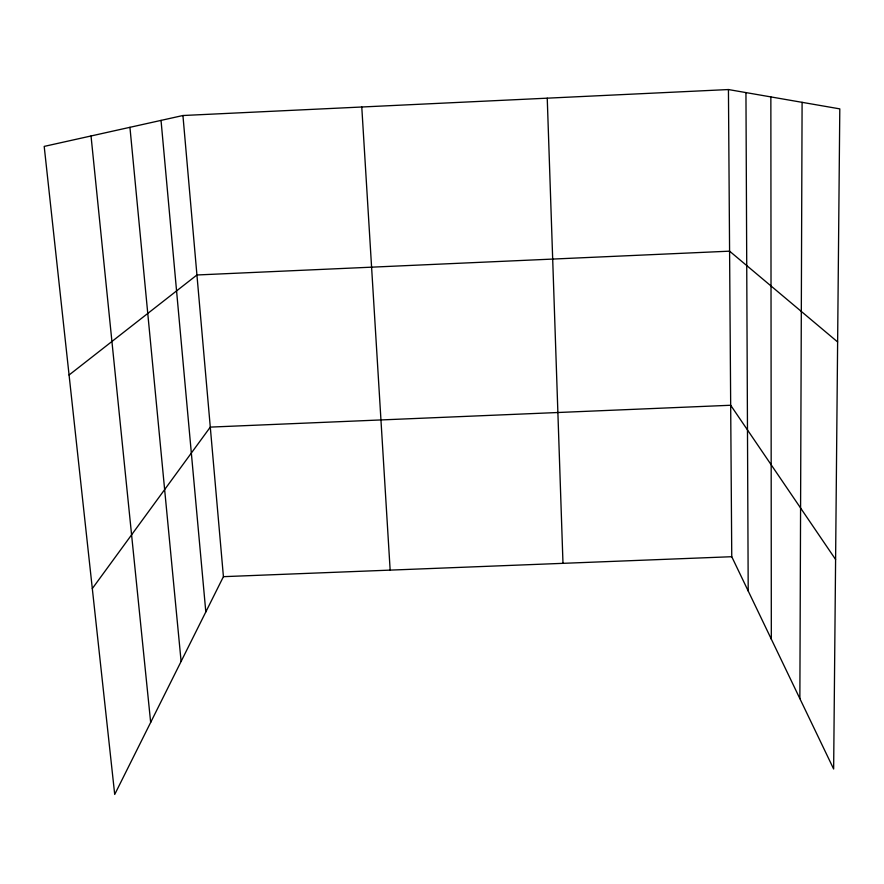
<?xml version="1.0" encoding="UTF-8"?>
<svg xmlns="http://www.w3.org/2000/svg" width="884" height="884" viewBox="0 0 884 884"><rect width="100%" height="100%" fill="white"/><g stroke="black" fill="none" stroke-linecap="round" stroke-linejoin="round"><path stroke-width="1.33" d="M799.865 698.603L802.097 102.334M182.933 115.517L223.42 576.666L114.71 794.451L44.2 146.401L182.933 115.517L728.438 89.549L839.8 108.876L833.645 768.992L731.753 556.71L728.438 89.549M92.312 588.589L210.293 427.105L730.681 405.259L835.601 559.484M69.074 375.004L196.933 274.979L729.587 251.167L837.623 341.942M223.42 576.666L731.753 556.71M91.03 135.981L150.667 722.427M129.937 127.318L181.109 661.442M161.032 120.39L205.817 611.938M361.777 107.008L390.153 570.125M547.24 98.179L562.986 563.34M745.952 92.588L748.207 590.987M770.859 96.909L771.323 639.154"/></g></svg>
